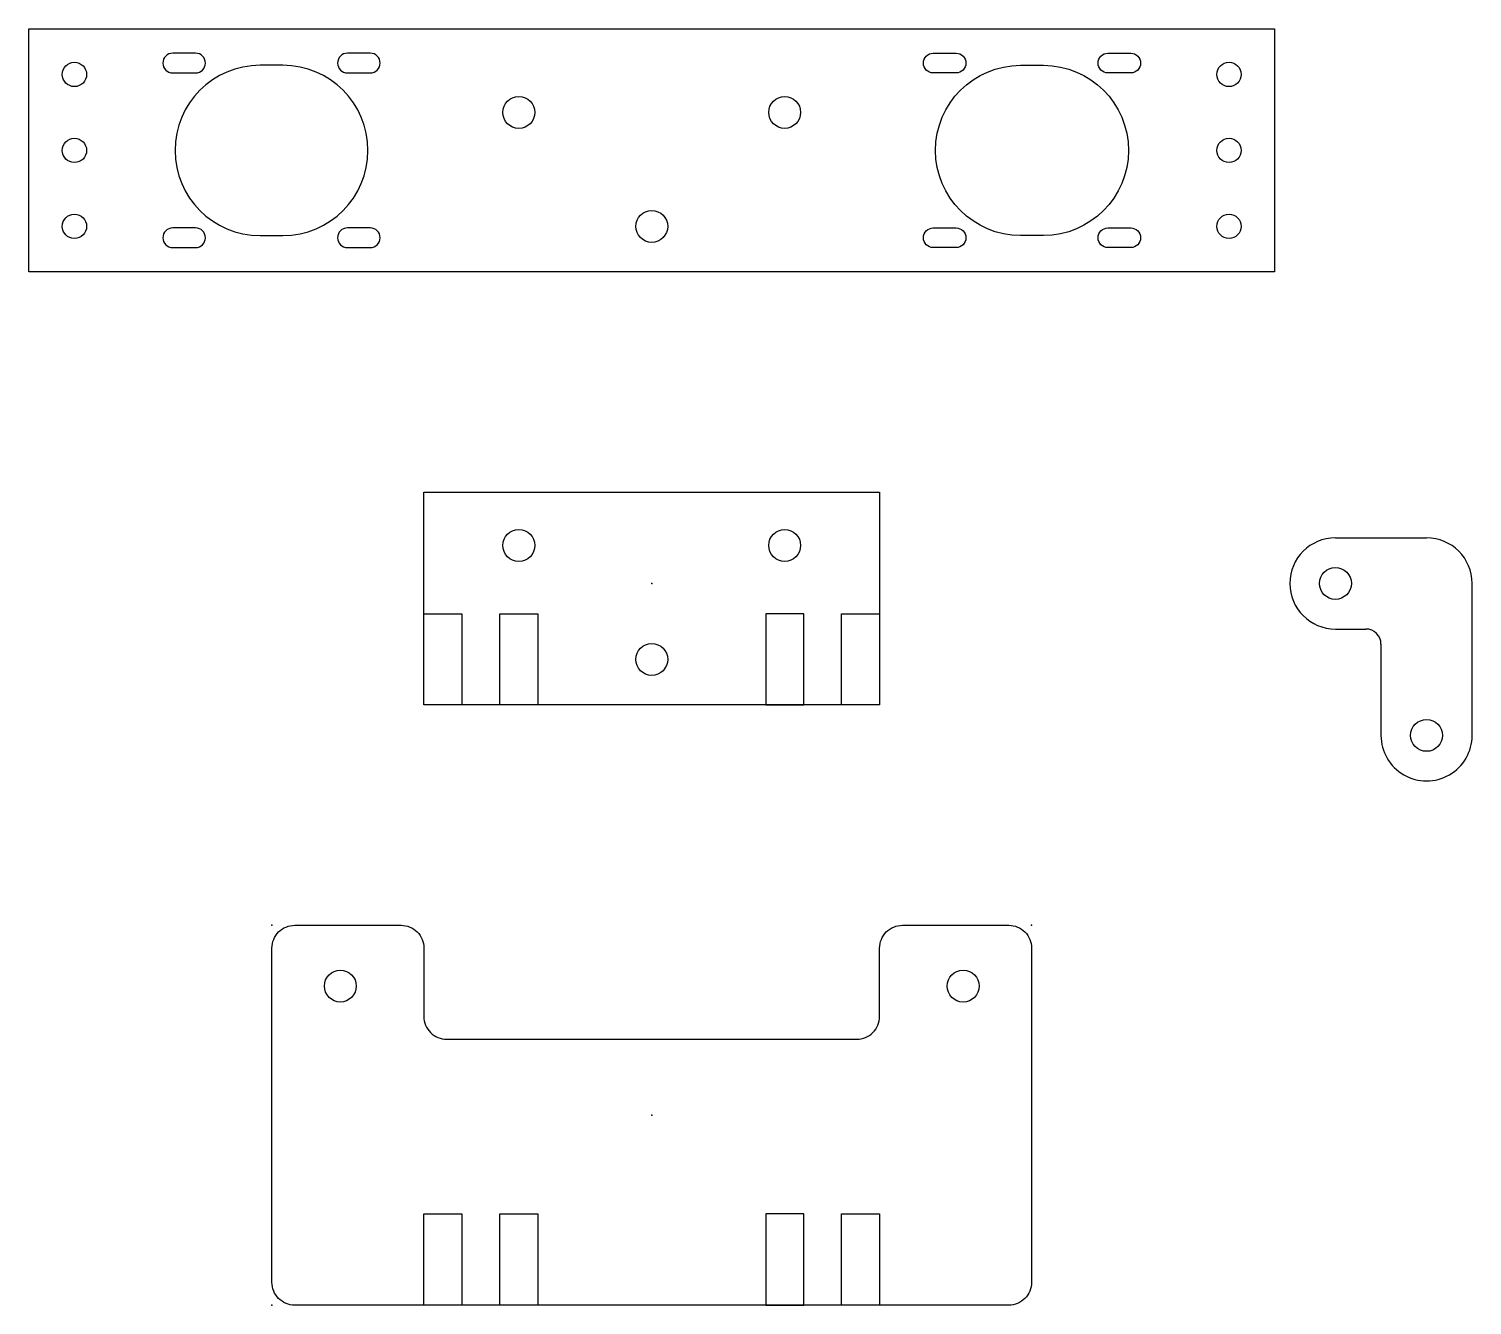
# Model space of a CAD drawing. Header units: millimetres. Extents: x -82 to 108, y -25 to 143.
import ezdxf

# ---------------------------------------------------------------- set-up
doc = ezdxf.new("R2010")
doc.units = ezdxf.units.MM
doc.layers.get('0').update_dxf_attribs({"linetype": 'CONTINUOUS'})

msp = doc.modelspace()

# ---------------------------------------------------------------- linework, layer by layer
for p, q in [((-60.06, 139.8), (-63.06, 139.8)), ((-37.06, 139.8), (-40.06, 139.8)), ((37.06, 139.8), (40.06, 139.8)), ((60.06, 139.8), (63.06, 139.8)), ((-63.06, 137.2), (-60.06, 137.2)), ((-48.56, 138.2), (-51.56, 138.2)), ((-40.06, 137.2), (-37.06, 137.2)), ((40.06, 137.2), (37.06, 137.2)), ((48.56, 138.2), (51.56, 138.2)), ((63.06, 137.2), (60.06, 137.2)), ((-60.06, 116.8), (-63.06, 116.8)), ((-37.06, 116.8), (-40.06, 116.8)), ((37.06, 116.8), (40.06, 116.8)), ((60.06, 116.8), (63.06, 116.8)), ((-63.06, 114.2), (-60.06, 114.2)), ((-51.56, 115.8), (-48.56, 115.8)), ((-40.06, 114.2), (-37.06, 114.2)), ((40.06, 114.2), (37.06, 114.2)), ((51.56, 115.8), (48.56, 115.8)), ((63.06, 114.2), (60.06, 114.2)), ((90, 76), (102, 76)), ((108, 50), (108, 70)), ((90, 64), (94, 64)), ((96, 62), (96, 58)), ((96, 58), (96, 50)), ((102, 44), (102, 44))]:
    msp.add_line(p, q)
for points in [[(82, 111), (-82, 111), (-82, 143), (82, 143)], [(30, 54), (-30, 54), (-30, 82), (30, 82)], [(-30, 66), (-25, 66), (-25, 54), (-30, 54)], [(-20, 66), (-15, 66), (-15, 54), (-20, 54)], [(20, 66), (15, 66), (15, 54), (20, 54)], [(25, 66), (30, 66), (30, 54), (25, 54)], [(-25, -25), (-30, -25), (-30, -13), (-25, -13)], [(-20, -13), (-15, -13), (-15, -25), (-20, -25)], [(20, -25), (20, -13), (15, -13), (15, -25)], [(30, -25), (25, -25), (25, -13), (30, -13)]]:
    msp.add_lwpolyline(points, close=True)
msp.add_lwpolyline([(47, -25), (-47, -25, -0.414214), (-50, -22), (-50, 22, -0.414214), (-47, 25), (-33, 25, -0.414214), (-30, 22), (-30, 13, 0.414214), (-27, 10), (27, 10, 0.414214), (30, 13), (30, 22, -0.414214), (33, 25), (47, 25, -0.414214), (50, 22), (50, -22, -0.414214)], format="xyb", close=True)
for centre, radius in [((-76, 137), 1.6), ((76, 137), 1.6), ((-17.5, 132), 2.1), ((17.5, 132), 2.1), ((-76, 127), 1.6), ((76, 127), 1.6), ((-76, 117), 1.6), ((0, 117), 2.1), ((76, 117), 1.6), ((-17.5, 75), 2.1), ((17.5, 75), 2.1), ((90, 70), 2.1), ((0, 60), 2.1), ((102, 50), 2.1), ((-41, 17), 2.1), ((41, 17), 2.1)]:
    msp.add_circle(centre, radius)
for centre, radius, start, end in [((102, 70), 6, 0, 90), ((90, 70), 6, 90, 270), ((94, 62), 2, 0, 90), ((102, 50), 6, -180.0099, 0)]:
    msp.add_arc(centre, radius, start, end)
for points, knots in [([(-63.06, 139.8), (-63.78, 139.8), (-64.36, 139.22), (-64.36, 137.78), (-63.78, 137.2), (-63.06, 137.2)], [0, 0, 0, 0, 1, 1, 2, 2, 2, 2]), ([(-60.06, 137.2), (-59.34, 137.2), (-58.76, 137.78), (-58.76, 139.22), (-59.34, 139.8), (-60.06, 139.8)], [3, 3, 3, 3, 4, 4, 5, 5, 5, 5]), ([(-40.06, 139.8), (-40.78, 139.8), (-41.36, 139.22), (-41.36, 137.78), (-40.78, 137.2), (-40.06, 137.2)], [0, 0, 0, 0, 1, 1, 2, 2, 2, 2]), ([(-37.06, 137.2), (-36.34, 137.2), (-35.76, 137.78), (-35.76, 139.22), (-36.34, 139.8), (-37.06, 139.8)], [3, 3, 3, 3, 4, 4, 5, 5, 5, 5]), ([(37.06, 137.2), (36.34, 137.2), (35.76, 137.78), (35.76, 139.22), (36.34, 139.8), (37.06, 139.8)], [3, 3, 3, 3, 4, 4, 5, 5, 5, 5]), ([(40.06, 139.8), (40.78, 139.8), (41.36, 139.22), (41.36, 137.78), (40.78, 137.2), (40.06, 137.2)], [0, 0, 0, 0, 1, 1, 2, 2, 2, 2]), ([(60.06, 137.2), (59.34, 137.2), (58.76, 137.78), (58.76, 139.22), (59.34, 139.8), (60.06, 139.8)], [3, 3, 3, 3, 4, 4, 5, 5, 5, 5]), ([(63.06, 139.8), (63.78, 139.8), (64.36, 139.22), (64.36, 137.78), (63.78, 137.2), (63.06, 137.2)], [0, 0, 0, 0, 1, 1, 2, 2, 2, 2]), ([(-51.56, 138.2), (-57.74, 138.2), (-62.76, 133.19), (-62.76, 120.81), (-57.74, 115.8), (-51.56, 115.8)], [3, 3, 3, 3, 4, 4, 5, 5, 5, 5]), ([(-48.56, 115.8), (-42.37, 115.8), (-37.36, 120.81), (-37.36, 133.19), (-42.37, 138.2), (-48.56, 138.2)], [0, 0, 0, 0, 1, 1, 2, 2, 2, 2]), ([(48.56, 115.8), (42.37, 115.8), (37.36, 120.81), (37.36, 133.19), (42.37, 138.2), (48.56, 138.2)], [0, 0, 0, 0, 1, 1, 2, 2, 2, 2]), ([(51.56, 138.2), (57.74, 138.2), (62.76, 133.19), (62.76, 120.81), (57.74, 115.8), (51.56, 115.8)], [3, 3, 3, 3, 4, 4, 5, 5, 5, 5]), ([(-63.06, 116.8), (-63.78, 116.8), (-64.36, 116.22), (-64.36, 114.78), (-63.78, 114.2), (-63.06, 114.2)], [3, 3, 3, 3, 4, 4, 5, 5, 5, 5]), ([(-60.06, 114.2), (-59.34, 114.2), (-58.76, 114.78), (-58.76, 116.22), (-59.34, 116.8), (-60.06, 116.8)], [0, 0, 0, 0, 1, 1, 2, 2, 2, 2]), ([(-40.06, 116.8), (-40.78, 116.8), (-41.36, 116.22), (-41.36, 114.78), (-40.78, 114.2), (-40.06, 114.2)], [0, 0, 0, 0, 1, 1, 2, 2, 2, 2]), ([(-37.06, 114.2), (-36.34, 114.2), (-35.76, 114.78), (-35.76, 116.22), (-36.34, 116.8), (-37.06, 116.8)], [3, 3, 3, 3, 4, 4, 5, 5, 5, 5]), ([(37.06, 114.2), (36.34, 114.2), (35.76, 114.78), (35.76, 116.22), (36.34, 116.8), (37.06, 116.8)], [3, 3, 3, 3, 4, 4, 5, 5, 5, 5]), ([(40.06, 116.8), (40.78, 116.8), (41.36, 116.22), (41.36, 114.78), (40.78, 114.2), (40.06, 114.2)], [0, 0, 0, 0, 1, 1, 2, 2, 2, 2]), ([(60.06, 114.2), (59.34, 114.2), (58.76, 114.78), (58.76, 116.22), (59.34, 116.8), (60.06, 116.8)], [0, 0, 0, 0, 1, 1, 2, 2, 2, 2]), ([(63.06, 116.8), (63.78, 116.8), (64.36, 116.22), (64.36, 114.78), (63.78, 114.2), (63.06, 114.2)], [3, 3, 3, 3, 4, 4, 5, 5, 5, 5])]:
    msp.add_open_spline(points, degree=3, knots=knots)
for p in [(0, 70), (-50, 25), (50, 25), (0, 0), (0, 0), (-50, -25)]:
    msp.add_point(p)

doc.saveas('drawing.dxf')
